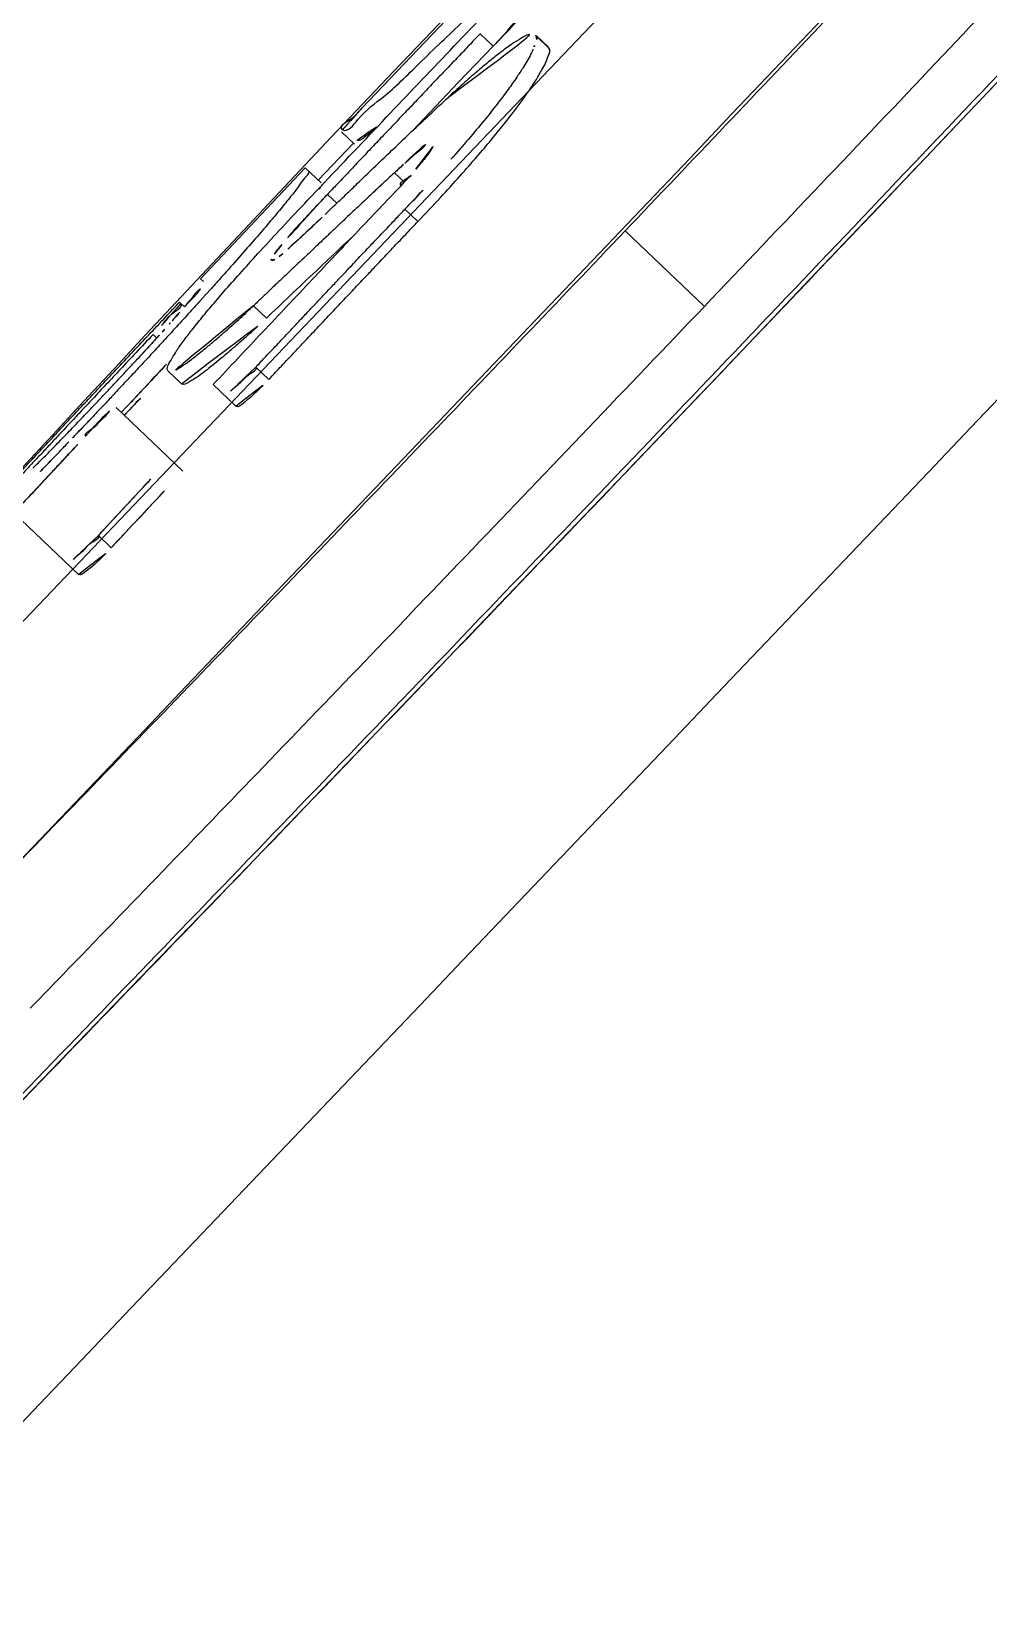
# Model space of a CAD drawing. Header units: millimetres. Extents: x 1145859089 to 1147511753, y -1047484727 to -1047247487.
# Drawn here: x 1146991949.73 to 1146991962.02, y -1047436506.86 to -1047436486.46 of the extents above; entities that cross this region are included whole.
import ezdxf
from ezdxf.xclip import XClip

# ---------------------------------------------------------------- set-up
doc = ezdxf.new("R2010")
doc.units = ezdxf.units.MM
doc.header["$LTSCALE"] = 100
doc.header["$MEASUREMENT"] = 0
doc.header["$XCLIPFRAME"] = 2
doc.layers.get('0').update_dxf_attribs({"linetype": 'CONTINUOUS'})
doc.layers.add('XREF', color=135, linetype='CONTINUOUS')
doc.layers.add('단지배치도$0$W240910', color=135, linetype='CONTINUOUS')

# ---------------------------------------------------------------- blocks, each defined once
blk = doc.blocks.new('단지배치도$0$zw$9902')
at = {"layer": '단지배치도$0$W240910', "linetype": 'ByBlock', "ltscale": 20}
for p, q in [((62174.21, -65162.678), (62288.069, -65043.262)), ((62216.516, -65116.283), (62214.747, -65118.138)), ((62216.266, -65117.184), (62216.432, -65117.343)), ((62215.99, -65117.807), (62216.432, -65117.343)), ((62216.984, -65117.211), (62217.15, -65117.37)), ((62217.143, -65117.354), (62216.988, -65117.207)), ((62223.104, -65117.598), (62221.824, -65118.946)), ((62215.77, -65118.038), (62215.99, -65117.807)), ((62215.396, -65118.43), (62215.77, -65118.038)), ((62214.638, -65118.587), (62214.186, -65119.063)), ((62214.486, -65118.442), (62214.652, -65118.601)), ((62214.02, -65118.904), (62212.673, -65120.329)), ((62214.02, -65118.904), (62214.223, -65119.098)), ((62215.166, -65118.968), (62215.293, -65119.089)), ((62221.824, -65118.946), (62220.588, -65120.246)), ((62214.425, -65119.36), (62214.305, -65119.246)), ((62215.3, -65119.438), (62215.466, -65119.596)), ((62218.129, -65119.715), (62219.147, -65120.685)), ((62213.604, -65120.1), (62213.583, -65120.08)), ((62220.588, -65120.246), (62219.391, -65121.502)), ((62212.712, -65120.366), (62212.673, -65120.329)), ((62212.809, -65120.458), (62212.737, -65120.538)), ((62212.405, -65120.629), (62212.468, -65120.689)), ((62212.737, -65120.538), (62212.67, -65120.612)), ((62213.353, -65120.677), (62213.52, -65120.836)), ((62212.111, -65121.091), (62212.064, -65121.046)), ((62213.384, -65121.466), (62213.55, -65121.625)), ((62212.258, -65121.518), (62212.424, -65121.677)), ((62212.262, -65121.521), (62212.429, -65121.679)), ((62219.391, -65121.502), (62218.227, -65122.722)), ((62213.127, -65121.965), (62212.837, -65121.689)), ((62211.59, -65121.985), (62212.446, -65122.801)), ((62211.656, -65122.048), (62211.729, -65121.971)), ((62218.227, -65122.722), (62217.09, -65123.91)), ((62211.106, -65124.126), (62210.277, -65123.335)), ((62211.362, -65123.626), (62211.528, -65123.784)), ((62217.09, -65123.91), (62215.756, -65125.302)), ((62215.756, -65125.302), (62214.447, -65126.665)), ((62214.447, -65126.665), (62213.163, -65128)), ((62213.163, -65128), (62211.904, -65129.305)), ((62211.904, -65129.305), (62209.865, -65131.414))]:
    blk.add_line(p, q, dxfattribs=at)
at = {"layer": '단지배치도$0$W240910'}
blk.add_arc((57394.291, -57699.4), 11431.377, 251.6277496, 321.4181311, dxfattribs=at)
at = {"layer": '단지배치도$0$W240910', "linetype": 'ByBlock', "ltscale": 20}
for centre, radius, start, end in [((41791.48, -45638.696), 28226.861, 316.1617116, 316.5676775), ((41450.437, -45313.524), 28703.079, 316.1634055, 316.5659905), ((62215.644, -65118.595), 0.0483, 46.3426, 49.3436), ((62196.126, -65101.204), 26.459, 316.4394, 318.3298), ((62412.274, -65329.707), 288.323, 133.26784, 133.57818), ((62186.337, -65097.7), 34.806, 317.9503, 318.1657), ((62195.302, -65105.717), 22.779, 318.1505, 318.3012), ((62212.296, -65121.485), 0.0493, 219.419, 226.426)]:
    blk.add_arc(centre, radius, start, end, dxfattribs=at)
at = {"layer": '단지배치도$0$W240910', "linetype": 'ByBlock', "ltscale": 20, "extrusion": (0, 0, -1)}
blk.add_ellipse((62567.39, -65452.708), major_axis=(-485.991, -11.578), ratio=1, start_param=0.708795, end_param=0.862005, dxfattribs=at)
at = {"layer": '단지배치도$0$W240910', "linetype": 'ByBlock', "ltscale": 20}
for points, knots in [([(62253.408, -65084.256), (62253.346, -65084.34), (62253.187, -65084.548), (62252.918, -65084.892), (62252.586, -65085.307), (62252.201, -65085.779), (62251.747, -65086.327), (62251.205, -65086.97), (62250.563, -65087.723), (62249.812, -65088.595), (62248.94, -65089.594), (62247.936, -65090.735), (62246.783, -65092.033), (62245.463, -65093.508), (62243.958, -65095.178), (62242.245, -65097.065), (62240.3, -65099.193), (62238.097, -65101.59), (62235.602, -65104.287), (62232.778, -65107.323), (62229.586, -65110.735), (62225.956, -65114.592), (62221.901, -65118.873), (62217.645, -65123.337), (62213.544, -65127.611), (62209.843, -65131.443), (62206.574, -65134.809), (62203.667, -65137.784), (62201.082, -65140.415), (62198.784, -65142.739), (62196.744, -65144.79), (62194.934, -65146.598), (62193.331, -65148.188), (62191.915, -65149.583), (62190.668, -65150.802), (62189.572, -65151.864), (62188.61, -65152.787), (62187.771, -65153.584), (62187.046, -65154.266), (62186.425, -65154.841), (62185.896, -65155.325), (62185.44, -65155.734), (62185.039, -65156.088), (62184.7, -65156.38), (62184.492, -65156.555), (62184.405, -65156.627)], [0, 0, 0, 0, 0.313904, 0.785938, 1.309904, 1.908722, 2.610799, 3.446041, 4.432154, 5.579577, 6.898803, 8.409937, 10.137933, 12.10808, 14.347045, 16.883775, 19.753734, 22.995188, 26.650958, 30.776923, 35.433042, 40.668896, 46.665278, 53.123251, 59.172395, 64.435061, 69.106362, 73.246956, 76.916151, 80.169465, 83.05019, 85.596842, 87.844859, 89.823381, 91.559072, 93.077294, 94.402921, 95.55651, 96.548523, 97.389382, 98.09617, 98.698881, 99.226154, 99.701164, 100.041093, 100.041093, 100.041093, 100.041093]), ([(62218.129, -65119.715), (62218.99, -65118.812), (62220.743, -65116.968), (62223.362, -65114.201), (62225.919, -65111.484), (62228.321, -65108.916), (62230.538, -65106.532), (62232.588, -65104.314), (62234.486, -65102.247), (62236.17, -65100.403), (62237.22, -65099.245), (62237.688, -65098.728)], [0, 0, 0, 0, 3.743672, 7.631825, 11.428276, 14.93902, 18.178212, 21.197, 23.998758, 26.597082, 28.688442, 28.688442, 28.688442, 28.688442]), ([(62238.123, -65101.472), (62236.448, -65103.289), (62232.632, -65107.404), (62226.475, -65113.966), (62219.653, -65121.157), (62212.794, -65128.314), (62206.53, -65134.78), (62202.598, -65138.792), (62200.859, -65140.554)], [0, 0, 0, 0, 7.412838, 16.836515, 26.99373, 37.150656, 46.573573, 54.002163, 54.002163, 54.002163, 54.002163]), ([(62219.147, -65120.685), (62220.141, -65119.643), (62222.052, -65117.634), (62224.804, -65114.724), (62226.674, -65112.738), (62227.63, -65111.72), (62227.742, -65111.601)], [0, 0, 0, 0, 4.321778, 8.317016, 12.015205, 12.505484, 12.505484, 12.505484, 12.505484]), ([(62214.499, -65118.416), (62214.57, -65118.452), (62214.754, -65118.186), (62215.069, -65117.979), (62215.525, -65117.518), (62216.095, -65116.983), (62216.585, -65116.496), (62216.884, -65116.197), (62216.956, -65116.125)], [0, 0, 0, 0, 0.237605, 0.676886, 1.302483, 2.094536, 3.058197, 3.363705, 3.363705, 3.363705, 3.363705]), ([(62214.049, -65119.322), (62214.335, -65119.021), (62214.894, -65118.432), (62215.724, -65117.559), (62216.269, -65116.988), (62216.541, -65116.704)], [0, 0, 0, 0, 1.246672, 2.435382, 3.614347, 3.614347, 3.614347, 3.614347]), ([(62216.432, -65117.343), (62216.455, -65117.319), (62216.515, -65117.255), (62216.608, -65117.16), (62216.678, -65117.054), (62216.812, -65116.963), (62216.773, -65116.926)], [0, 0, 0, 0, 0.0995638, 0.2653657, 0.3810995, 0.5405207, 0.5405207, 0.5405207, 0.5405207]), ([(62216.266, -65117.184), (62216.288, -65117.161), (62216.174, -65117.28), (62216.132, -65117.324), (62216.054, -65117.407), (62215.985, -65117.479), (62215.913, -65117.554), (62215.843, -65117.627), (62215.777, -65117.697), (62215.712, -65117.764), (62215.646, -65117.834), (62215.578, -65117.906), (62215.507, -65117.98), (62215.434, -65118.057), (62215.359, -65118.136), (62215.286, -65118.212), (62215.215, -65118.287), (62215.147, -65118.358), (62215.078, -65118.431), (62215.006, -65118.507), (62214.933, -65118.584), (62214.858, -65118.662), (62214.782, -65118.743), (62214.704, -65118.825), (62214.629, -65118.903), (62214.559, -65118.978), (62214.492, -65119.048), (62214.407, -65119.138), (62214.345, -65119.204), (62214.305, -65119.246)], [0, 0, 0, 0, 0.097604, 0.202678, 0.304861, 0.40696, 0.51125, 0.615504, 0.708031, 0.800627, 0.896002, 0.99687, 1.097819, 1.204479, 1.314046, 1.423707, 1.522499, 1.621367, 1.720308, 1.825402, 1.932098, 2.03888, 2.150448, 2.265248, 2.380139, 2.473818, 2.572645, 2.671542, 2.844781, 2.844781, 2.844781, 2.844781]), ([(62215.861, -65117.996), (62215.93, -65117.932), (62216.057, -65117.817), (62216.233, -65117.663), (62216.377, -65117.542), (62216.496, -65117.447), (62216.592, -65117.374), (62216.687, -65117.306), (62216.784, -65117.247), (62216.878, -65117.189), (62216.949, -65117.189), (62216.972, -65117.202)], [0, 0, 0, 0, 0.281962, 0.513331, 0.699937, 0.849458, 0.968659, 1.063367, 1.197811, 1.310795, 1.390224, 1.390224, 1.390224, 1.390224]), ([(62215.466, -65119.596), (62215.564, -65119.493), (62215.746, -65119.299), (62216, -65119.02), (62216.218, -65118.771), (62216.403, -65118.554), (62216.557, -65118.365), (62216.684, -65118.204), (62216.786, -65118.067), (62216.869, -65117.951), (62216.935, -65117.854), (62216.998, -65117.756), (62217.054, -65117.66), (62217.108, -65117.559), (62217.138, -65117.475), (62217.175, -65117.393), (62217.15, -65117.37)], [0, 0, 0, 0, 0.425049, 0.800839, 1.131711, 1.416884, 1.658235, 1.861177, 2.031404, 2.172303, 2.287677, 2.382154, 2.524039, 2.621911, 2.718378, 2.818659, 2.818659, 2.818659, 2.818659]), ([(62216.946, -65117.381), (62216.937, -65117.402), (62216.901, -65117.484), (62216.828, -65117.602), (62216.73, -65117.754), (62216.619, -65117.91), (62216.479, -65118.096), (62216.31, -65118.307), (62216.112, -65118.543), (62215.968, -65118.708), (62215.891, -65118.795)], [0, 0, 0, 0, 0.067721, 0.268366, 0.416657, 0.608695, 0.843872, 1.114717, 1.419494, 1.769472, 1.769472, 1.769472, 1.769472]), ([(62214.275, -65119.503), (62214.304, -65119.475), (62214.38, -65119.403), (62214.506, -65119.282), (62214.655, -65119.139), (62214.816, -65118.984), (62214.991, -65118.816), (62215.183, -65118.633), (62215.392, -65118.434), (62215.62, -65118.22), (62215.778, -65118.072), (62215.861, -65117.996)], [0, 0, 0, 0, 0.121457, 0.315587, 0.522087, 0.74308, 0.984995, 1.250117, 1.538241, 1.850812, 2.188758, 2.188758, 2.188758, 2.188758]), ([(62214.748, -65118.139), (62214.714, -65118.174), (62214.659, -65118.263), (62214.447, -65118.358), (62214.498, -65118.416), (62214.499, -65118.416)], [0, 0, 0, 0, 0.1479529, 0.3734263, 0.3744026, 0.3744026, 0.3744026, 0.3744026]), ([(62214.686, -65118.548), (62214.72, -65118.569), (62214.819, -65118.476), (62214.901, -65118.415), (62214.96, -65118.356), (62214.978, -65118.34)], [0, 0, 0, 0, 0.1194424, 0.2909042, 0.3615205, 0.3615205, 0.3615205, 0.3615205]), ([(62215.297, -65118.848), (62215.323, -65118.826), (62215.372, -65118.783), (62215.45, -65118.712), (62215.542, -65118.651), (62215.632, -65118.521), (62215.675, -65118.558)], [0, 0, 0, 0, 0.100985, 0.1984393, 0.3054687, 0.4778021, 0.4778021, 0.4778021, 0.4778021]), ([(62215.441, -65118.922), (62215.464, -65118.891), (62215.512, -65118.841), (62215.586, -65118.748), (62215.635, -65118.672), (62215.7, -65118.581), (62215.678, -65118.559)], [0, 0, 0, 0, 0.1160551, 0.2099009, 0.3448326, 0.4386082, 0.4386082, 0.4386082, 0.4386082]), ([(62214.057, -65118.939), (62214.085, -65118.966), (62213.987, -65119.054), (62213.931, -65119.154), (62213.822, -65119.286), (62213.699, -65119.439), (62213.547, -65119.619), (62213.369, -65119.827), (62213.166, -65120.058), (62212.977, -65120.272), (62212.856, -65120.407), (62212.809, -65120.458)], [0, 0, 0, 0, 0.116818, 0.242498, 0.405927, 0.605095, 0.839705, 1.111851, 1.426429, 1.760591, 1.970005, 1.970005, 1.970005, 1.970005]), ([(62215.166, -65118.968), (62215.137, -65118.994), (62215.075, -65119.052), (62214.973, -65119.148), (62214.876, -65119.238), (62214.788, -65119.322), (62214.712, -65119.393), (62214.629, -65119.47), (62214.539, -65119.555), (62214.441, -65119.648), (62214.335, -65119.748), (62214.219, -65119.857), (62214.094, -65119.975), (62213.959, -65120.103), (62213.819, -65120.235), (62213.685, -65120.362), (62213.564, -65120.477), (62213.456, -65120.58), (62213.387, -65120.646), (62213.353, -65120.677)], [0, 0, 0, 0, 0.116361, 0.254131, 0.4198, 0.514597, 0.618282, 0.731544, 0.855089, 0.989619, 1.135715, 1.293704, 1.464958, 1.652336, 1.852991, 2.040839, 2.206508, 2.353359, 2.491335, 2.491335, 2.491335, 2.491335]), ([(62215.166, -65118.968), (62215.204, -65118.933), (62215.248, -65118.893), (62215.292, -65118.853), (62215.297, -65118.848)], [0, 0, 0, 0, 0.1551857, 0.1778385, 0.1778385, 0.1778385, 0.1778385]), ([(62215.246, -65119.139), (62215.209, -65119.104), (62215.378, -65119.028), (62215.413, -65118.959), (62215.441, -65118.922)], [0, 0, 0, 0, 0.1525801, 0.2916107, 0.2916107, 0.2916107, 0.2916107]), ([(62215.246, -65119.139), (62215.064, -65119.33), (62214.685, -65119.73), (62214.092, -65120.357), (62213.471, -65121.015), (62213.047, -65121.465), (62212.837, -65121.689)], [0, 0, 0, 0, 0.79247, 1.653856, 2.588016, 3.507707, 3.507707, 3.507707, 3.507707]), ([(62212.258, -65121.516), (62212.227, -65121.478), (62212.295, -65121.378), (62212.355, -65121.269), (62212.443, -65121.145), (62212.551, -65121.002), (62212.681, -65120.84), (62212.833, -65120.658), (62213.009, -65120.455), (62213.214, -65120.224), (62213.454, -65119.959), (62213.736, -65119.655), (62213.939, -65119.438), (62214.049, -65119.322)], [0, 0, 0, 0, 0.147931, 0.256575, 0.408499, 0.590387, 0.797935, 1.033145, 1.300086, 1.605273, 1.958669, 2.3715, 2.850258, 2.850258, 2.850258, 2.850258]), ([(62213.383, -65121.466), (62213.422, -65121.426), (62213.504, -65121.337), (62213.614, -65121.221), (62213.715, -65121.114), (62213.803, -65121.02), (62213.901, -65120.916), (62214.008, -65120.802), (62214.126, -65120.677), (62214.251, -65120.545), (62214.374, -65120.414), (62214.489, -65120.292), (62214.59, -65120.186), (62214.679, -65120.091), (62214.759, -65120.006), (62214.848, -65119.912), (62214.941, -65119.814), (62215.033, -65119.718), (62215.11, -65119.636), (62215.198, -65119.544), (62215.262, -65119.476), (62215.303, -65119.434)], [0, 0, 0, 0, 0.167065, 0.362945, 0.479571, 0.608734, 0.750717, 0.906706, 1.077757, 1.264879, 1.453166, 1.618601, 1.764594, 1.894582, 2.010477, 2.113255, 2.283454, 2.413735, 2.512993, 2.620459, 2.795192, 2.795192, 2.795192, 2.795192]), ([(62214.305, -65119.246), (62214.263, -65119.29), (62214.183, -65119.375), (62214.071, -65119.495), (62213.972, -65119.602), (62213.887, -65119.696), (62213.804, -65119.791), (62213.749, -65119.854), (62213.719, -65119.891)], [0, 0, 0, 0, 0.1842866, 0.3487229, 0.4939564, 0.6205314, 0.7289978, 0.8715949, 0.8715949, 0.8715949, 0.8715949]), ([(62213.55, -65121.625), (62213.58, -65121.593), (62213.634, -65121.535), (62213.718, -65121.446), (62213.807, -65121.351), (62213.911, -65121.24), (62214.009, -65121.137), (62214.097, -65121.043), (62214.173, -65120.963), (62214.254, -65120.876), (62214.341, -65120.784), (62214.429, -65120.691), (62214.516, -65120.599), (62214.599, -65120.511), (62214.677, -65120.428), (62214.749, -65120.352), (62214.833, -65120.263), (62214.924, -65120.167), (62215.017, -65120.069), (62215.101, -65119.98), (62215.178, -65119.898), (62215.256, -65119.817), (62215.327, -65119.742), (62215.398, -65119.668), (62215.443, -65119.619), (62215.466, -65119.596)], [0, 0, 0, 0, 0.130473, 0.238467, 0.368079, 0.519341, 0.695333, 0.795307, 0.905067, 1.025582, 1.15344, 1.283711, 1.411545, 1.532822, 1.646355, 1.751685, 1.848304, 2.01395, 2.147073, 2.254649, 2.382021, 2.483142, 2.591362, 2.693505, 2.79047, 2.79047, 2.79047, 2.79047]), ([(62213.797, -65119.951), (62213.805, -65119.942), (62213.841, -65119.905), (62213.915, -65119.843), (62214.013, -65119.75), (62214.121, -65119.65), (62214.209, -65119.566), (62214.261, -65119.517), (62214.275, -65119.503)], [0, 0, 0, 0, 0.0355353, 0.1552602, 0.2909424, 0.4387774, 0.5972213, 0.6547791, 0.6547791, 0.6547791, 0.6547791]), ([(62198.089, -65140.261), (62198.588, -65139.764), (62199.7, -65138.655), (62201.466, -65136.881), (62203.439, -65134.887), (62205.556, -65132.734), (62207.832, -65130.406), (62210.281, -65127.886), (62212.873, -65125.203), (62215.511, -65122.456), (62217.268, -65120.618), (62218.129, -65119.715)], [0, 0, 0, 0, 2.111795, 4.709599, 7.510723, 10.528744, 13.767017, 17.276494, 21.071442, 24.958315, 28.701306, 28.701306, 28.701306, 28.701306]), ([(62213.719, -65119.891), (62213.714, -65119.897), (62213.687, -65119.93), (62213.638, -65119.99), (62213.596, -65120.048), (62213.583, -65120.08)], [0, 0, 0, 0, 0.0231564, 0.1295263, 0.2330326, 0.2330326, 0.2330326, 0.2330326]), ([(62212.468, -65120.689), (62212.471, -65120.685), (62212.503, -65120.649), (62212.561, -65120.584), (62212.62, -65120.489), (62212.75, -65120.402), (62212.712, -65120.366)], [0, 0, 0, 0, 0.0173563, 0.14333, 0.2487546, 0.4060444, 0.4060444, 0.4060444, 0.4060444]), ([(62210.339, -65122.833), (62210.35, -65122.821), (62210.397, -65122.771), (62210.483, -65122.679), (62210.603, -65122.551), (62210.735, -65122.409), (62210.881, -65122.253), (62211.041, -65122.082), (62211.217, -65121.894), (62211.409, -65121.69), (62211.616, -65121.468), (62211.829, -65121.242), (62212.033, -65121.025), (62212.223, -65120.823), (62212.344, -65120.694), (62212.405, -65120.629)], [0, 0, 0, 0, 0.048569, 0.205838, 0.380419, 0.573688, 0.786968, 1.021443, 1.277808, 1.556595, 1.862797, 2.188414, 2.48939, 2.75604, 3.020717, 3.020717, 3.020717, 3.020717]), ([(62212.67, -65120.612), (62212.628, -65120.659), (62212.526, -65120.771), (62212.37, -65120.942), (62212.207, -65121.119), (62212.059, -65121.28), (62211.924, -65121.425), (62211.802, -65121.556), (62211.692, -65121.674), (62211.583, -65121.79), (62211.468, -65121.913), (62211.371, -65122.016), (62211.312, -65122.077), (62211.297, -65122.094)], [0, 0, 0, 0, 0.190018, 0.453909, 0.69401, 0.912382, 1.110371, 1.289521, 1.448224, 1.596373, 1.765601, 1.953078, 2.020624, 2.020624, 2.020624, 2.020624]), ([(62212.422, -65120.646), (62212.46, -65120.682), (62212.282, -65120.774), (62212.21, -65120.902), (62212.111, -65120.996), (62212.064, -65121.046)], [0, 0, 0, 0, 0.1573485, 0.3314797, 0.5371656, 0.5371656, 0.5371656, 0.5371656]), ([(62210.486, -65129.699), (62210.6, -65129.582), (62211.571, -65128.579), (62213.465, -65126.617), (62216.239, -65123.73), (62218.153, -65121.727), (62219.147, -65120.685)], [0, 0, 0, 0, 0.491064, 4.187909, 8.18136, 12.500928, 12.500928, 12.500928, 12.500928]), ([(62213.353, -65120.677), (62213.326, -65120.703), (62213.271, -65120.755), (62213.185, -65120.834), (62213.094, -65120.915), (62212.997, -65121.001), (62212.894, -65121.091), (62212.787, -65121.182), (62212.675, -65121.274), (62212.564, -65121.36), (62212.459, -65121.44), (62212.368, -65121.49), (62212.298, -65121.541), (62212.27, -65121.526)], [0, 0, 0, 0, 0.113165, 0.227071, 0.349528, 0.479583, 0.616271, 0.757824, 0.902739, 1.048507, 1.182698, 1.2897, 1.384867, 1.384867, 1.384867, 1.384867]), ([(62212.31, -65120.87), (62212.334, -65120.843), (62212.387, -65120.783), (62212.439, -65120.722), (62212.468, -65120.689)], [0, 0, 0, 0, 0.1105596, 0.2402912, 0.2402912, 0.2402912, 0.2402912]), ([(62212.429, -65121.679), (62212.454, -65121.703), (62212.543, -65121.646), (62212.631, -65121.594), (62212.733, -65121.517), (62212.834, -65121.438), (62212.94, -65121.352), (62213.049, -65121.259), (62213.161, -65121.162), (62213.277, -65121.06), (62213.396, -65120.952), (62213.478, -65120.876), (62213.52, -65120.836)], [0, 0, 0, 0, 0.10469, 0.221861, 0.348401, 0.476771, 0.609785, 0.755399, 0.907529, 1.054842, 1.217374, 1.390662, 1.390662, 1.390662, 1.390662]), ([(62212.064, -65121.046), (62211.991, -65121.123), (62211.851, -65121.271), (62211.65, -65121.486), (62211.464, -65121.684), (62211.293, -65121.867), (62211.135, -65122.035), (62210.991, -65122.189), (62210.858, -65122.331), (62210.736, -65122.462), (62210.623, -65122.582), (62210.52, -65122.693), (62210.425, -65122.794), (62210.365, -65122.859), (62210.336, -65122.889)], [0, 0, 0, 0, 0.317885, 0.611258, 0.882437, 1.132587, 1.362725, 1.574, 1.767859, 1.946014, 2.110042, 2.261538, 2.400971, 2.526177, 2.526177, 2.526177, 2.526177]), ([(62211.948, -65121.268), (62211.964, -65121.252), (62212.026, -65121.184), (62212.104, -65121.098), (62212.167, -65121.029), (62212.182, -65121.012)], [0, 0, 0, 0, 0.066924, 0.2781488, 0.3467769, 0.3467769, 0.3467769, 0.3467769]), ([(62210.521, -65122.761), (62210.558, -65122.724), (62210.64, -65122.645), (62210.77, -65122.513), (62210.913, -65122.365), (62211.06, -65122.214), (62211.197, -65122.07), (62211.322, -65121.938), (62211.434, -65121.82), (62211.537, -65121.711), (62211.638, -65121.603), (62211.746, -65121.487), (62211.851, -65121.374), (62211.92, -65121.3), (62211.948, -65121.268)], [0, 0, 0, 0, 0.156542, 0.341796, 0.555793, 0.773964, 0.97369, 1.153853, 1.316917, 1.46236, 1.604118, 1.76205, 1.937641, 2.065421, 2.065421, 2.065421, 2.065421]), ([(62211.729, -65121.971), (62211.754, -65121.944), (62211.812, -65121.882), (62211.905, -65121.783), (62212.009, -65121.672), (62212.119, -65121.554), (62212.208, -65121.457), (62212.261, -65121.4), (62212.275, -65121.385)], [0, 0, 0, 0, 0.1118201, 0.2546307, 0.4053804, 0.5681598, 0.7398568, 0.800992, 0.800992, 0.800992, 0.800992]), ([(62213.384, -65121.466), (62213.415, -65121.496), (62213.274, -65121.555), (62213.208, -65121.653), (62213.104, -65121.723), (62212.995, -65121.839), (62212.96, -65121.806)], [0, 0, 0, 0, 0.1289461, 0.2421057, 0.4053762, 0.5482239, 0.5482239, 0.5482239, 0.5482239]), ([(62213.127, -65121.965), (62213.153, -65121.99), (62213.23, -65121.921), (62213.298, -65121.87), (62213.377, -65121.798), (62213.46, -65121.718), (62213.52, -65121.657), (62213.55, -65121.625)], [0, 0, 0, 0, 0.1071755, 0.2002387, 0.2937495, 0.4178068, 0.5492717, 0.5492717, 0.5492717, 0.5492717]), ([(62211.196, -65122.351), (62211.166, -65122.322), (62211.304, -65122.263), (62211.366, -65122.161), (62211.469, -65122.098), (62211.557, -65121.953), (62211.59, -65121.985)], [0, 0, 0, 0, 0.1273542, 0.2400859, 0.4032542, 0.5391169, 0.5391169, 0.5391169, 0.5391169]), ([(62211.297, -65122.094), (62211.265, -65122.128), (62211.179, -65122.218), (62211.075, -65122.327), (62211.003, -65122.403), (62210.984, -65122.423)], [0, 0, 0, 0, 0.1409625, 0.3719003, 0.4541546, 0.4541546, 0.4541546, 0.4541546]), ([(62210.277, -65123.335), (62210.304, -65123.305), (62210.359, -65123.246), (62210.444, -65123.155), (62210.534, -65123.059), (62210.63, -65122.956), (62210.734, -65122.844), (62210.847, -65122.724), (62210.963, -65122.6), (62211.081, -65122.474), (62211.158, -65122.392), (62211.196, -65122.351)], [0, 0, 0, 0, 0.121684, 0.24237, 0.373099, 0.514269, 0.666738, 0.831439, 1.008717, 1.177311, 1.346636, 1.346636, 1.346636, 1.346636]), ([(62210.984, -65122.423), (62210.944, -65122.464), (62210.84, -65122.573), (62210.664, -65122.756), (62210.527, -65122.897), (62210.455, -65122.97)], [0, 0, 0, 0, 0.1723401, 0.4526064, 0.7610163, 0.7610163, 0.7610163, 0.7610163]), ([(62211.362, -65123.626), (62211.46, -65123.52), (62211.66, -65123.305), (62211.966, -65122.977), (62212.174, -65122.755), (62212.28, -65122.642)], [0, 0, 0, 0, 0.432517, 0.881557, 1.345302, 1.345302, 1.345302, 1.345302]), ([(62211.528, -65123.784), (62211.631, -65123.674), (62211.835, -65123.455), (62212.141, -65123.127), (62212.345, -65122.91), (62212.446, -65122.801)], [0, 0, 0, 0, 0.451237, 0.899671, 1.345302, 1.345302, 1.345302, 1.345302]), ([(62211.362, -65123.626), (62211.393, -65123.655), (62211.252, -65123.715), (62211.186, -65123.813), (62211.083, -65123.884), (62210.974, -65124), (62210.94, -65123.967)], [0, 0, 0, 0, 0.1294593, 0.2425987, 0.4054041, 0.5480377, 0.5480377, 0.5480377, 0.5480377]), ([(62211.106, -65124.126), (62211.132, -65124.15), (62211.209, -65124.081), (62211.278, -65124.031), (62211.356, -65123.958), (62211.438, -65123.878), (62211.498, -65123.816), (62211.528, -65123.784)], [0, 0, 0, 0, 0.1071571, 0.200213, 0.2936987, 0.4177015, 0.5490961, 0.5490961, 0.5490961, 0.5490961])]:
    blk.add_open_spline(points, degree=3, knots=knots, dxfattribs=at)
for points in [[(62216.967, -65117.333), (62216.96, -65117.349), (62216.953, -65117.365), (62216.946, -65117.381)], [(62216.984, -65117.211), (62217.014, -65117.239), (62216.985, -65117.296), (62216.967, -65117.333)], [(62216.972, -65117.202), (62216.976, -65117.205), (62216.98, -65117.208), (62216.984, -65117.211)], [(62217.15, -65117.37), (62217.15, -65117.364), (62217.147, -65117.358), (62217.143, -65117.354)], [(62214.2, -65119.177), (62214.21, -65119.166), (62214.22, -65119.154), (62214.227, -65119.141)], [(62214.227, -65119.141), (62214.233, -65119.128), (62214.233, -65119.108), (62214.223, -65119.098)], [(62213.584, -65120.092), (62213.62, -65120.104), (62213.655, -65120.063), (62213.686, -65120.042)], [(62213.686, -65120.042), (62213.726, -65120.016), (62213.763, -65119.985), (62213.797, -65119.951)], [(62213.583, -65120.08), (62213.581, -65120.083), (62213.581, -65120.09), (62213.584, -65120.092)], [(62211.694, -65122.085), (62211.877, -65121.891), (62212.059, -65121.697), (62212.241, -65121.503)], [(62212.27, -65121.526), (62212.267, -65121.525), (62212.265, -65121.523), (62212.262, -65121.521)], [(62212.424, -65121.678), (62212.425, -65121.678), (62212.427, -65121.679), (62212.429, -65121.679)]]:
    blk.add_open_spline(points, degree=3, dxfattribs=at)
blk = doc.blocks.new('단지배치도')
blk.add_blockref('단지배치도$0$zw$9902', (141034.193, 142437.157))

msp = doc.modelspace()

# ---------------------------------------------------------------- block references
at = {"layer": 'XREF'}
ref = msp.add_blockref('단지배치도', (1146788705.034274, -1047513806.462535), dxfattribs=at)
XClip(ref).set_block_clipping_path([(72982.4064819524, 34919.7593965298), (360382.4067475507, 255319.7593436697)])

doc.saveas('drawing.dxf')
